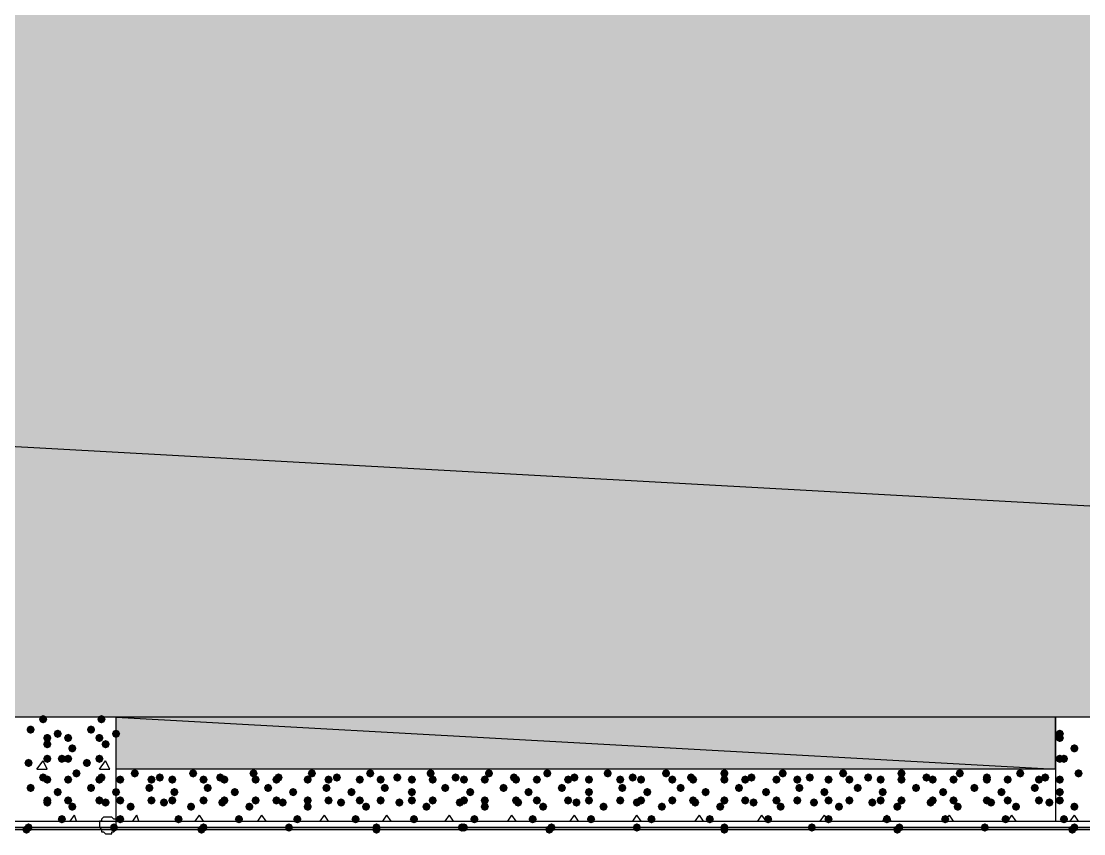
# Model space of a CAD drawing. Header units: millimetres. Extents: x 0 to 420, y 0 to 297.
# Drawn here: x 279.84 to 301.43, y 82.55 to 99.07 of the extents above; entities that cross this region are included whole.
import ezdxf

# ---------------------------------------------------------------- set-up
doc = ezdxf.new("R2010")
doc.units = ezdxf.units.MM
doc.layers.get('0').update_dxf_attribs({"linetype": 'CONTINUOUS'})

msp = doc.modelspace()

# ---------------------------------------------------------------- hatches: boundary and pattern name
at = {"true_color": 0x000008}
h = msp.add_hatch(color=0, dxfattribs=at)
h.paths.add_polyline_path([(379.603, 103.970667), (33.528, 103.970667), (379.603, 84.920667)], flags=0)
h.paths.add_polyline_path([(33.528, 103.970667), (379.603, 84.920667), (33.528, 84.920667)], flags=0)
at = {"true_color": 0x000007}
for points in [[(280.373667, 84.878333), (280.348796, 84.818537), (280.289, 84.793667), (280.229204, 84.818537), (280.204333, 84.878333), (280.229204, 84.938129), (280.289, 84.963), (280.348796, 84.938129)], [(281.559, 84.878333), (281.534129, 84.818537), (281.474333, 84.793667), (281.414538, 84.818537), (281.389667, 84.878333), (281.414537, 84.938129), (281.474333, 84.963), (281.534129, 84.938129)], [(280.119667, 84.666667), (280.094796, 84.606871), (280.035, 84.582), (279.975204, 84.606871), (279.950333, 84.666667), (279.975204, 84.726462), (280.035, 84.751333), (280.094796, 84.726463)], [(280.67, 84.582), (280.645129, 84.522204), (280.585333, 84.497333), (280.525538, 84.522204), (280.500667, 84.582), (280.525537, 84.641796), (280.585333, 84.666667), (280.645129, 84.641796)], [(281.347333, 84.666667), (281.322462, 84.606871), (281.262667, 84.582), (281.202871, 84.606871), (281.178, 84.666667), (281.202871, 84.726462), (281.262667, 84.751333), (281.322462, 84.726463)], [(281.855333, 84.582), (281.830462, 84.522204), (281.770667, 84.497333), (281.710871, 84.522204), (281.686, 84.582), (281.710871, 84.641796), (281.770667, 84.666667), (281.830462, 84.641796)], [(301.032333, 84.582), (301.007462, 84.522204), (300.947667, 84.497333), (300.887871, 84.522204), (300.863, 84.582), (300.887871, 84.641796), (300.947667, 84.666667), (301.007462, 84.641796)], [(280.458333, 84.497333), (280.433463, 84.437537), (280.373667, 84.412667), (280.313871, 84.437537), (280.289, 84.497333), (280.313871, 84.557129), (280.373667, 84.582), (280.433462, 84.557129)], [(280.458333, 84.370333), (280.433463, 84.310538), (280.373667, 84.285667), (280.313871, 84.310538), (280.289, 84.370333), (280.313871, 84.430129), (280.373667, 84.455), (280.433462, 84.430129)], [(280.881667, 84.497333), (280.856796, 84.437537), (280.797, 84.412667), (280.737204, 84.437537), (280.712333, 84.497333), (280.737204, 84.557129), (280.797, 84.582), (280.856796, 84.557129)], [(281.516667, 84.497333), (281.491796, 84.437537), (281.432, 84.412667), (281.372204, 84.437537), (281.347333, 84.497333), (281.372204, 84.557129), (281.432, 84.582), (281.491796, 84.557129)], [(281.643667, 84.370333), (281.618796, 84.310538), (281.559, 84.285667), (281.499204, 84.310538), (281.474333, 84.370333), (281.499204, 84.430129), (281.559, 84.455), (281.618796, 84.430129)], [(301.032333, 84.497333), (301.007462, 84.437537), (300.947667, 84.412667), (300.887871, 84.437537), (300.863, 84.497333), (300.887871, 84.557129), (300.947667, 84.582), (301.007462, 84.557129)], [(280.966333, 84.285667), (280.941462, 84.225871), (280.881667, 84.201), (280.821871, 84.225871), (280.797, 84.285667), (280.821871, 84.345462), (280.881667, 84.370333), (280.941462, 84.345463)], [(301.328667, 84.285667), (301.303796, 84.225871), (301.244, 84.201), (301.184204, 84.225871), (301.159333, 84.285667), (301.184204, 84.345462), (301.244, 84.370333), (301.303796, 84.345463)], [(280.077333, 83.989333), (280.052462, 83.929537), (279.992667, 83.904667), (279.932871, 83.929537), (279.908, 83.989333), (279.932871, 84.049129), (279.992667, 84.074), (280.052462, 84.049129)], [(280.458333, 84.074), (280.433463, 84.014204), (280.373667, 83.989333), (280.313871, 84.014204), (280.289, 84.074), (280.313871, 84.133796), (280.373667, 84.158667), (280.433462, 84.133796)], [(280.754667, 84.074), (280.729796, 84.014204), (280.67, 83.989333), (280.610204, 84.014204), (280.585333, 84.074), (280.610204, 84.133796), (280.67, 84.158667), (280.729796, 84.133796)], [(280.881667, 84.074), (280.856796, 84.014204), (280.797, 83.989333), (280.737204, 84.014204), (280.712333, 84.074), (280.737204, 84.133796), (280.797, 84.158667), (280.856796, 84.133796)], [(281.262667, 83.989333), (281.237796, 83.929537), (281.178, 83.904667), (281.118204, 83.929537), (281.093333, 83.989333), (281.118204, 84.049129), (281.178, 84.074), (281.237796, 84.049129)], [(281.516667, 84.074), (281.491796, 84.014204), (281.432, 83.989333), (281.372204, 84.014204), (281.347333, 84.074), (281.372204, 84.133796), (281.432, 84.158667), (281.491796, 84.133796)], [(301.032333, 84.074), (301.007462, 84.014204), (300.947667, 83.989333), (300.887871, 84.014204), (300.863, 84.074), (300.887871, 84.133796), (300.947667, 84.158667), (301.007462, 84.133796)], [(301.117, 84.074), (301.092129, 84.014204), (301.032333, 83.989333), (300.972538, 84.014204), (300.947667, 84.074), (300.972537, 84.133796), (301.032333, 84.158667), (301.092129, 84.133796)], [(280.373667, 83.693), (280.348796, 83.633204), (280.289, 83.608333), (280.229204, 83.633204), (280.204333, 83.693), (280.229204, 83.752796), (280.289, 83.777667), (280.348796, 83.752796)], [(281.051, 83.777667), (281.026129, 83.717871), (280.966333, 83.693), (280.906538, 83.717871), (280.881667, 83.777667), (280.906537, 83.837462), (280.966333, 83.862333), (281.026129, 83.837463)], [(281.559, 83.693), (281.534129, 83.633204), (281.474333, 83.608333), (281.414538, 83.633204), (281.389667, 83.693), (281.414537, 83.752796), (281.474333, 83.777667), (281.534129, 83.752796)], [(301.413333, 83.777667), (301.388462, 83.717871), (301.328667, 83.693), (301.268871, 83.717871), (301.244, 83.777667), (301.268871, 83.837462), (301.328667, 83.862333), (301.388462, 83.837463)], [(280.119667, 83.481333), (280.094796, 83.421537), (280.035, 83.396667), (279.975204, 83.421537), (279.950333, 83.481333), (279.975204, 83.541129), (280.035, 83.566), (280.094796, 83.541129)], [(280.458333, 83.650667), (280.433463, 83.590871), (280.373667, 83.566), (280.313871, 83.590871), (280.289, 83.650667), (280.313871, 83.710462), (280.373667, 83.735333), (280.433462, 83.710463)], [(280.881667, 83.650667), (280.856796, 83.590871), (280.797, 83.566), (280.737204, 83.590871), (280.712333, 83.650667), (280.737204, 83.710462), (280.797, 83.735333), (280.856796, 83.710463)], [(281.347333, 83.481333), (281.322462, 83.421537), (281.262667, 83.396667), (281.202871, 83.421537), (281.178, 83.481333), (281.202871, 83.541129), (281.262667, 83.566), (281.322462, 83.541129)], [(281.516667, 83.650667), (281.491796, 83.590871), (281.432, 83.566), (281.372204, 83.590871), (281.347333, 83.650667), (281.372204, 83.710462), (281.432, 83.735333), (281.491796, 83.710463)], [(301.032333, 83.650667), (301.007462, 83.590871), (300.947667, 83.566), (300.887871, 83.590871), (300.863, 83.650667), (300.887871, 83.710462), (300.947667, 83.735333), (301.007462, 83.710463)], [(280.67, 83.396667), (280.645129, 83.336871), (280.585333, 83.312), (280.525538, 83.336871), (280.500667, 83.396667), (280.525537, 83.456462), (280.585333, 83.481333), (280.645129, 83.456463)], [(281.855333, 83.396667), (281.830462, 83.336871), (281.770667, 83.312), (281.710871, 83.336871), (281.686, 83.396667), (281.710871, 83.456462), (281.770667, 83.481333), (281.830462, 83.456463)], [(301.032333, 83.396667), (301.007462, 83.336871), (300.947667, 83.312), (300.887871, 83.336871), (300.863, 83.396667), (300.887871, 83.456462), (300.947667, 83.481333), (301.007462, 83.456463)], [(280.458333, 83.227333), (280.433463, 83.167537), (280.373667, 83.142667), (280.313871, 83.167537), (280.289, 83.227333), (280.313871, 83.287129), (280.373667, 83.312), (280.433462, 83.287129)], [(280.458333, 83.185), (280.433463, 83.125204), (280.373667, 83.100333), (280.313871, 83.125204), (280.289, 83.185), (280.313871, 83.244796), (280.373667, 83.269667), (280.433462, 83.244796)], [(280.881667, 83.227333), (280.856796, 83.167537), (280.797, 83.142667), (280.737204, 83.167537), (280.712333, 83.227333), (280.737204, 83.287129), (280.797, 83.312), (280.856796, 83.287129)], [(280.966333, 83.100333), (280.941462, 83.040538), (280.881667, 83.015667), (280.821871, 83.040538), (280.797, 83.100333), (280.821871, 83.160129), (280.881667, 83.185), (280.941462, 83.160129)], [(281.516667, 83.227333), (281.491796, 83.167537), (281.432, 83.142667), (281.372204, 83.167537), (281.347333, 83.227333), (281.372204, 83.287129), (281.432, 83.312), (281.491796, 83.287129)], [(281.643667, 83.185), (281.618796, 83.125204), (281.559, 83.100333), (281.499204, 83.125204), (281.474333, 83.185), (281.499204, 83.244796), (281.559, 83.269667), (281.618796, 83.244796)], [(301.032333, 83.227333), (301.007462, 83.167537), (300.947667, 83.142667), (300.887871, 83.167537), (300.863, 83.227333), (300.887871, 83.287129), (300.947667, 83.312), (301.007462, 83.287129)], [(301.328667, 83.100333), (301.303796, 83.040538), (301.244, 83.015667), (301.184204, 83.040538), (301.159333, 83.100333), (301.184204, 83.160129), (301.244, 83.185), (301.303796, 83.160129)], [(280.754667, 82.846333), (280.729796, 82.786537), (280.67, 82.761667), (280.610204, 82.786537), (280.585333, 82.846333), (280.610204, 82.906129), (280.67, 82.931), (280.729796, 82.906129)], [(301.117, 82.846333), (301.092129, 82.786537), (301.032333, 82.761667), (300.972538, 82.786537), (300.947667, 82.846333), (300.972537, 82.906129), (301.032333, 82.931), (301.092129, 82.906129)]]:
    msp.add_hatch(color=0, dxfattribs=at).paths.add_polyline_path(points, flags=0)
at = {"true_color": 0x000008}
h = msp.add_hatch(color=0, dxfattribs=at)
h.paths.add_polyline_path([(300.863, 84.920667), (281.770667, 84.920667), (300.863, 83.862333)], flags=0)
h.paths.add_polyline_path([(281.770667, 84.920667), (300.863, 83.862333), (281.770667, 83.862333)], flags=0)
for points in [[(282.236333, 83.777667), (282.211462, 83.717871), (282.151667, 83.693), (282.091871, 83.717871), (282.067, 83.777667), (282.091871, 83.837462), (282.151667, 83.862333), (282.211462, 83.837463)], [(282.744333, 83.693), (282.719462, 83.633204), (282.659667, 83.608333), (282.599871, 83.633204), (282.575, 83.693), (282.599871, 83.752796), (282.659667, 83.777667), (282.719462, 83.752796)], [(283.421667, 83.777667), (283.396796, 83.717871), (283.337, 83.693), (283.277204, 83.717871), (283.252333, 83.777667), (283.277204, 83.837462), (283.337, 83.862333), (283.396796, 83.837463)], [(283.972, 83.693), (283.947129, 83.633204), (283.887333, 83.608333), (283.827538, 83.633204), (283.802667, 83.693), (283.827537, 83.752796), (283.887333, 83.777667), (283.947129, 83.752796)], [(284.649333, 83.777667), (284.624462, 83.717871), (284.564667, 83.693), (284.504871, 83.717871), (284.48, 83.777667), (284.504871, 83.837462), (284.564667, 83.862333), (284.624462, 83.837463)], [(285.157333, 83.693), (285.132462, 83.633204), (285.072667, 83.608333), (285.012871, 83.633204), (284.988, 83.693), (285.012871, 83.752796), (285.072667, 83.777667), (285.132462, 83.752796)], [(285.834667, 83.777667), (285.809796, 83.717871), (285.75, 83.693), (285.690204, 83.717871), (285.665333, 83.777667), (285.690204, 83.837462), (285.75, 83.862333), (285.809796, 83.837463)], [(286.342667, 83.693), (286.317796, 83.633204), (286.258, 83.608333), (286.198204, 83.633204), (286.173333, 83.693), (286.198204, 83.752796), (286.258, 83.777667), (286.317796, 83.752796)], [(287.02, 83.777667), (286.995129, 83.717871), (286.935333, 83.693), (286.875538, 83.717871), (286.850667, 83.777667), (286.875537, 83.837462), (286.935333, 83.862333), (286.995129, 83.837463)], [(287.570333, 83.693), (287.545462, 83.633204), (287.485667, 83.608333), (287.425871, 83.633204), (287.401, 83.693), (287.425871, 83.752796), (287.485667, 83.777667), (287.545462, 83.752796)], [(288.247667, 83.777667), (288.222796, 83.717871), (288.163, 83.693), (288.103204, 83.717871), (288.078333, 83.777667), (288.103204, 83.837462), (288.163, 83.862333), (288.222796, 83.837463)], [(288.755667, 83.693), (288.730796, 83.633204), (288.671, 83.608333), (288.611204, 83.633204), (288.586333, 83.693), (288.611204, 83.752796), (288.671, 83.777667), (288.730796, 83.752796)], [(289.433, 83.777667), (289.408129, 83.717871), (289.348333, 83.693), (289.288537, 83.717871), (289.263667, 83.777667), (289.288537, 83.837462), (289.348333, 83.862333), (289.408129, 83.837463)], [(289.941, 83.693), (289.916129, 83.633204), (289.856333, 83.608333), (289.796538, 83.633204), (289.771667, 83.693), (289.796537, 83.752796), (289.856333, 83.777667), (289.916129, 83.752796)], [(290.618333, 83.777667), (290.593462, 83.717871), (290.533667, 83.693), (290.473871, 83.717871), (290.449, 83.777667), (290.473871, 83.837462), (290.533667, 83.862333), (290.593462, 83.837463)], [(291.168667, 83.693), (291.143796, 83.633204), (291.084, 83.608333), (291.024204, 83.633204), (290.999333, 83.693), (291.024204, 83.752796), (291.084, 83.777667), (291.143796, 83.752796)], [(291.846, 83.777667), (291.821129, 83.717871), (291.761333, 83.693), (291.701537, 83.717871), (291.676667, 83.777667), (291.701537, 83.837462), (291.761333, 83.862333), (291.821129, 83.837463)], [(292.354, 83.693), (292.329129, 83.633204), (292.269333, 83.608333), (292.209538, 83.633204), (292.184667, 83.693), (292.209537, 83.752796), (292.269333, 83.777667), (292.329129, 83.752796)], [(293.031333, 83.777667), (293.006463, 83.717871), (292.946667, 83.693), (292.886871, 83.717871), (292.862, 83.777667), (292.886871, 83.837462), (292.946667, 83.862333), (293.006462, 83.837463)], [(293.539333, 83.693), (293.514462, 83.633204), (293.454667, 83.608333), (293.394871, 83.633204), (293.37, 83.693), (293.394871, 83.752796), (293.454667, 83.777667), (293.514462, 83.752796)], [(294.216667, 83.777667), (294.191796, 83.717871), (294.132, 83.693), (294.072204, 83.717871), (294.047333, 83.777667), (294.072204, 83.837462), (294.132, 83.862333), (294.191796, 83.837463)], [(294.767, 83.693), (294.742129, 83.633204), (294.682333, 83.608333), (294.622538, 83.633204), (294.597667, 83.693), (294.622537, 83.752796), (294.682333, 83.777667), (294.742129, 83.752796)], [(295.402, 83.777667), (295.377129, 83.717871), (295.317333, 83.693), (295.257538, 83.717871), (295.232667, 83.777667), (295.257537, 83.837462), (295.317333, 83.862333), (295.377129, 83.837463)], [(295.952333, 83.693), (295.927462, 83.633204), (295.867667, 83.608333), (295.807871, 83.633204), (295.783, 83.693), (295.807871, 83.752796), (295.867667, 83.777667), (295.927462, 83.752796)], [(296.629667, 83.777667), (296.604796, 83.717871), (296.545, 83.693), (296.485204, 83.717871), (296.460333, 83.777667), (296.485204, 83.837462), (296.545, 83.862333), (296.604796, 83.837463)], [(297.137667, 83.693), (297.112796, 83.633204), (297.053, 83.608333), (296.993204, 83.633204), (296.968333, 83.693), (296.993204, 83.752796), (297.053, 83.777667), (297.112796, 83.752796)], [(297.815, 83.777667), (297.790129, 83.717871), (297.730333, 83.693), (297.670538, 83.717871), (297.645667, 83.777667), (297.670537, 83.837462), (297.730333, 83.862333), (297.790129, 83.837463)], [(298.323, 83.693), (298.298129, 83.633204), (298.238333, 83.608333), (298.178538, 83.633204), (298.153667, 83.693), (298.178537, 83.752796), (298.238333, 83.777667), (298.298129, 83.752796)], [(299.000333, 83.777667), (298.975462, 83.717871), (298.915667, 83.693), (298.855871, 83.717871), (298.831, 83.777667), (298.855871, 83.837462), (298.915667, 83.862333), (298.975462, 83.837463)], [(299.550667, 83.693), (299.525796, 83.633204), (299.466, 83.608333), (299.406204, 83.633204), (299.381333, 83.693), (299.406204, 83.752796), (299.466, 83.777667), (299.525796, 83.752796)], [(300.228, 83.777667), (300.203129, 83.717871), (300.143333, 83.693), (300.083538, 83.717871), (300.058667, 83.777667), (300.083537, 83.837462), (300.143333, 83.862333), (300.203129, 83.837463)], [(300.736, 83.693), (300.711129, 83.633204), (300.651333, 83.608333), (300.591537, 83.633204), (300.566667, 83.693), (300.591537, 83.752796), (300.651333, 83.777667), (300.711129, 83.752796)], [(281.94, 83.650667), (281.915129, 83.590871), (281.855333, 83.566), (281.795538, 83.590871), (281.770667, 83.650667), (281.795537, 83.710462), (281.855333, 83.735333), (281.915129, 83.710463)], [(282.532667, 83.481333), (282.507796, 83.421537), (282.448, 83.396667), (282.388204, 83.421537), (282.363333, 83.481333), (282.388204, 83.541129), (282.448, 83.566), (282.507796, 83.541129)], [(282.575, 83.650667), (282.550129, 83.590871), (282.490333, 83.566), (282.430538, 83.590871), (282.405667, 83.650667), (282.430537, 83.710462), (282.490333, 83.735333), (282.550129, 83.710463)], [(282.998333, 83.650667), (282.973462, 83.590871), (282.913667, 83.566), (282.853871, 83.590871), (282.829, 83.650667), (282.853871, 83.710462), (282.913667, 83.735333), (282.973462, 83.710463)], [(283.633333, 83.650667), (283.608462, 83.590871), (283.548667, 83.566), (283.488871, 83.590871), (283.464, 83.650667), (283.488871, 83.710462), (283.548667, 83.735333), (283.608462, 83.710463)], [(283.718, 83.481333), (283.693129, 83.421537), (283.633333, 83.396667), (283.573538, 83.421537), (283.548667, 83.481333), (283.573537, 83.541129), (283.633333, 83.566), (283.693129, 83.541129)], [(284.056667, 83.650667), (284.031796, 83.590871), (283.972, 83.566), (283.912204, 83.590871), (283.887333, 83.650667), (283.912204, 83.710462), (283.972, 83.735333), (284.031796, 83.710463)], [(284.691667, 83.650667), (284.666796, 83.590871), (284.607, 83.566), (284.547204, 83.590871), (284.522333, 83.650667), (284.547204, 83.710462), (284.607, 83.735333), (284.666796, 83.710463)], [(284.945667, 83.481333), (284.920796, 83.421537), (284.861, 83.396667), (284.801204, 83.421537), (284.776333, 83.481333), (284.801204, 83.541129), (284.861, 83.566), (284.920796, 83.541129)], [(285.115, 83.650667), (285.090129, 83.590871), (285.030333, 83.566), (284.970537, 83.590871), (284.945667, 83.650667), (284.970537, 83.710462), (285.030333, 83.735333), (285.090129, 83.710463)], [(285.75, 83.650667), (285.725129, 83.590871), (285.665333, 83.566), (285.605537, 83.590871), (285.580667, 83.650667), (285.605537, 83.710462), (285.665333, 83.735333), (285.725129, 83.710463)], [(286.131, 83.481333), (286.106129, 83.421537), (286.046333, 83.396667), (285.986537, 83.421537), (285.961667, 83.481333), (285.986537, 83.541129), (286.046333, 83.566), (286.106129, 83.541129)], [(286.173333, 83.650667), (286.148462, 83.590871), (286.088667, 83.566), (286.028871, 83.590871), (286.004, 83.650667), (286.028871, 83.710462), (286.088667, 83.735333), (286.148462, 83.710463)], [(286.808333, 83.650667), (286.783462, 83.590871), (286.723667, 83.566), (286.663871, 83.590871), (286.639, 83.650667), (286.663871, 83.710462), (286.723667, 83.735333), (286.783462, 83.710463)], [(287.231667, 83.650667), (287.206796, 83.590871), (287.147, 83.566), (287.087204, 83.590871), (287.062333, 83.650667), (287.087204, 83.710462), (287.147, 83.735333), (287.206796, 83.710463)], [(287.316333, 83.481333), (287.291462, 83.421537), (287.231667, 83.396667), (287.171871, 83.421537), (287.147, 83.481333), (287.171871, 83.541129), (287.231667, 83.566), (287.291462, 83.541129)], [(287.866667, 83.650667), (287.841796, 83.590871), (287.782, 83.566), (287.722204, 83.590871), (287.697333, 83.650667), (287.722204, 83.710462), (287.782, 83.735333), (287.841796, 83.710463)], [(288.29, 83.650667), (288.265129, 83.590871), (288.205333, 83.566), (288.145538, 83.590871), (288.120667, 83.650667), (288.145537, 83.710462), (288.205333, 83.735333), (288.265129, 83.710463)], [(288.544, 83.481333), (288.519129, 83.421537), (288.459333, 83.396667), (288.399538, 83.421537), (288.374667, 83.481333), (288.399537, 83.541129), (288.459333, 83.566), (288.519129, 83.541129)], [(288.925, 83.650667), (288.900129, 83.590871), (288.840333, 83.566), (288.780538, 83.590871), (288.755667, 83.650667), (288.780537, 83.710462), (288.840333, 83.735333), (288.900129, 83.710463)], [(289.348333, 83.650667), (289.323463, 83.590871), (289.263667, 83.566), (289.203871, 83.590871), (289.179, 83.650667), (289.203871, 83.710462), (289.263667, 83.735333), (289.323462, 83.710463)], [(289.729333, 83.481333), (289.704462, 83.421537), (289.644667, 83.396667), (289.584871, 83.421537), (289.56, 83.481333), (289.584871, 83.541129), (289.644667, 83.566), (289.704462, 83.541129)], [(289.983333, 83.650667), (289.958463, 83.590871), (289.898667, 83.566), (289.838871, 83.590871), (289.814, 83.650667), (289.838871, 83.710462), (289.898667, 83.735333), (289.958462, 83.710463)], [(290.406667, 83.650667), (290.381796, 83.590871), (290.322, 83.566), (290.262204, 83.590871), (290.237333, 83.650667), (290.262204, 83.710462), (290.322, 83.735333), (290.381796, 83.710463)], [(290.914667, 83.481333), (290.889796, 83.421537), (290.83, 83.396667), (290.770204, 83.421537), (290.745333, 83.481333), (290.770204, 83.541129), (290.83, 83.566), (290.889796, 83.541129)], [(291.041667, 83.650667), (291.016796, 83.590871), (290.957, 83.566), (290.897204, 83.590871), (290.872333, 83.650667), (290.897204, 83.710462), (290.957, 83.735333), (291.016796, 83.710463)], [(291.465, 83.650667), (291.440129, 83.590871), (291.380333, 83.566), (291.320538, 83.590871), (291.295667, 83.650667), (291.320537, 83.710462), (291.380333, 83.735333), (291.440129, 83.710463)], [(292.1, 83.650667), (292.075129, 83.590871), (292.015333, 83.566), (291.955537, 83.590871), (291.930667, 83.650667), (291.955537, 83.710462), (292.015333, 83.735333), (292.075129, 83.710463)], [(292.142333, 83.481333), (292.117462, 83.421537), (292.057667, 83.396667), (291.997871, 83.421537), (291.973, 83.481333), (291.997871, 83.541129), (292.057667, 83.566), (292.117462, 83.541129)], [(292.523333, 83.650667), (292.498462, 83.590871), (292.438667, 83.566), (292.378871, 83.590871), (292.354, 83.650667), (292.378871, 83.710462), (292.438667, 83.735333), (292.498462, 83.710463)], [(293.158333, 83.650667), (293.133462, 83.590871), (293.073667, 83.566), (293.013871, 83.590871), (292.989, 83.650667), (293.013871, 83.710462), (293.073667, 83.735333), (293.133462, 83.710463)], [(293.327667, 83.481333), (293.302796, 83.421537), (293.243, 83.396667), (293.183204, 83.421537), (293.158333, 83.481333), (293.183204, 83.541129), (293.243, 83.566), (293.302796, 83.541129)], [(293.581667, 83.650667), (293.556796, 83.590871), (293.497, 83.566), (293.437204, 83.590871), (293.412333, 83.650667), (293.437204, 83.710462), (293.497, 83.735333), (293.556796, 83.710463)], [(294.216667, 83.650667), (294.191796, 83.590871), (294.132, 83.566), (294.072204, 83.590871), (294.047333, 83.650667), (294.072204, 83.710462), (294.132, 83.735333), (294.191796, 83.710463)], [(294.513, 83.481333), (294.488129, 83.421537), (294.428333, 83.396667), (294.368538, 83.421537), (294.343667, 83.481333), (294.368537, 83.541129), (294.428333, 83.566), (294.488129, 83.541129)], [(294.64, 83.650667), (294.615129, 83.590871), (294.555333, 83.566), (294.495538, 83.590871), (294.470667, 83.650667), (294.495537, 83.710462), (294.555333, 83.735333), (294.615129, 83.710463)], [(295.275, 83.650667), (295.250129, 83.590871), (295.190333, 83.566), (295.130538, 83.590871), (295.105667, 83.650667), (295.130537, 83.710462), (295.190333, 83.735333), (295.250129, 83.710463)], [(295.698333, 83.650667), (295.673463, 83.590871), (295.613667, 83.566), (295.553871, 83.590871), (295.529, 83.650667), (295.553871, 83.710462), (295.613667, 83.735333), (295.673462, 83.710463)], [(295.740667, 83.481333), (295.715796, 83.421537), (295.656, 83.396667), (295.596204, 83.421537), (295.571333, 83.481333), (295.596204, 83.541129), (295.656, 83.566), (295.715796, 83.541129)], [(296.333333, 83.650667), (296.308463, 83.590871), (296.248667, 83.566), (296.188871, 83.590871), (296.164, 83.650667), (296.188871, 83.710462), (296.248667, 83.735333), (296.308462, 83.710463)], [(296.756667, 83.650667), (296.731796, 83.590871), (296.672, 83.566), (296.612204, 83.590871), (296.587333, 83.650667), (296.612204, 83.710462), (296.672, 83.735333), (296.731796, 83.710463)], [(296.926, 83.481333), (296.901129, 83.421537), (296.841333, 83.396667), (296.781538, 83.421537), (296.756667, 83.481333), (296.781537, 83.541129), (296.841333, 83.566), (296.901129, 83.541129)], [(297.391667, 83.650667), (297.366796, 83.590871), (297.307, 83.566), (297.247204, 83.590871), (297.222333, 83.650667), (297.247204, 83.710462), (297.307, 83.735333), (297.366796, 83.710463)], [(297.815, 83.650667), (297.790129, 83.590871), (297.730333, 83.566), (297.670538, 83.590871), (297.645667, 83.650667), (297.670537, 83.710462), (297.730333, 83.735333), (297.790129, 83.710463)], [(298.111333, 83.481333), (298.086462, 83.421537), (298.026667, 83.396667), (297.966871, 83.421537), (297.942, 83.481333), (297.966871, 83.541129), (298.026667, 83.566), (298.086462, 83.541129)], [(298.45, 83.650667), (298.425129, 83.590871), (298.365333, 83.566), (298.305538, 83.590871), (298.280667, 83.650667), (298.305537, 83.710462), (298.365333, 83.735333), (298.425129, 83.710463)], [(298.873333, 83.650667), (298.848462, 83.590871), (298.788667, 83.566), (298.728871, 83.590871), (298.704, 83.650667), (298.728871, 83.710462), (298.788667, 83.735333), (298.848462, 83.710463)], [(299.296667, 83.481333), (299.271796, 83.421537), (299.212, 83.396667), (299.152204, 83.421537), (299.127333, 83.481333), (299.152204, 83.541129), (299.212, 83.566), (299.271796, 83.541129)], [(299.550667, 83.650667), (299.525796, 83.590871), (299.466, 83.566), (299.406204, 83.590871), (299.381333, 83.650667), (299.406204, 83.710462), (299.466, 83.735333), (299.525796, 83.710463)], [(299.974, 83.650667), (299.949129, 83.590871), (299.889333, 83.566), (299.829538, 83.590871), (299.804667, 83.650667), (299.829537, 83.710462), (299.889333, 83.735333), (299.949129, 83.710463)], [(300.524333, 83.481333), (300.499462, 83.421537), (300.439667, 83.396667), (300.379871, 83.421537), (300.355, 83.481333), (300.379871, 83.541129), (300.439667, 83.566), (300.499462, 83.541129)], [(300.609, 83.650667), (300.584129, 83.590871), (300.524333, 83.566), (300.464538, 83.590871), (300.439667, 83.650667), (300.464537, 83.710462), (300.524333, 83.735333), (300.584129, 83.710463)], [(283.040667, 83.396667), (283.015796, 83.336871), (282.956, 83.312), (282.896204, 83.336871), (282.871333, 83.396667), (282.896204, 83.456462), (282.956, 83.481333), (283.015796, 83.456463)], [(284.268333, 83.396667), (284.243462, 83.336871), (284.183667, 83.312), (284.123871, 83.336871), (284.099, 83.396667), (284.123871, 83.456462), (284.183667, 83.481333), (284.243462, 83.456463)], [(285.453667, 83.396667), (285.428796, 83.336871), (285.369, 83.312), (285.309204, 83.336871), (285.284333, 83.396667), (285.309204, 83.456462), (285.369, 83.481333), (285.428796, 83.456463)], [(286.639, 83.396667), (286.614129, 83.336871), (286.554333, 83.312), (286.494537, 83.336871), (286.469667, 83.396667), (286.494537, 83.456462), (286.554333, 83.481333), (286.614129, 83.456463)], [(287.866667, 83.396667), (287.841796, 83.336871), (287.782, 83.312), (287.722204, 83.336871), (287.697333, 83.396667), (287.722204, 83.456462), (287.782, 83.481333), (287.841796, 83.456463)], [(289.052, 83.396667), (289.027129, 83.336871), (288.967333, 83.312), (288.907537, 83.336871), (288.882667, 83.396667), (288.907537, 83.456462), (288.967333, 83.481333), (289.027129, 83.456463)], [(290.237333, 83.396667), (290.212462, 83.336871), (290.152667, 83.312), (290.092871, 83.336871), (290.068, 83.396667), (290.092871, 83.456462), (290.152667, 83.481333), (290.212462, 83.456463)], [(291.465, 83.396667), (291.440129, 83.336871), (291.380333, 83.312), (291.320538, 83.336871), (291.295667, 83.396667), (291.320537, 83.456462), (291.380333, 83.481333), (291.440129, 83.456463)], [(292.650333, 83.396667), (292.625463, 83.336871), (292.565667, 83.312), (292.505871, 83.336871), (292.481, 83.396667), (292.505871, 83.456462), (292.565667, 83.481333), (292.625462, 83.456463)], [(293.835667, 83.396667), (293.810796, 83.336871), (293.751, 83.312), (293.691204, 83.336871), (293.666333, 83.396667), (293.691204, 83.456462), (293.751, 83.481333), (293.810796, 83.456463)], [(295.063333, 83.396667), (295.038462, 83.336871), (294.978667, 83.312), (294.918871, 83.336871), (294.894, 83.396667), (294.918871, 83.456462), (294.978667, 83.481333), (295.038462, 83.456463)], [(296.248667, 83.396667), (296.223796, 83.336871), (296.164, 83.312), (296.104204, 83.336871), (296.079333, 83.396667), (296.104204, 83.456462), (296.164, 83.481333), (296.223796, 83.456463)], [(297.434, 83.396667), (297.409129, 83.336871), (297.349333, 83.312), (297.289537, 83.336871), (297.264667, 83.396667), (297.289537, 83.456462), (297.349333, 83.481333), (297.409129, 83.456463)], [(298.661667, 83.396667), (298.636796, 83.336871), (298.577, 83.312), (298.517204, 83.336871), (298.492333, 83.396667), (298.517204, 83.456462), (298.577, 83.481333), (298.636796, 83.456463)], [(299.847, 83.396667), (299.822129, 83.336871), (299.762333, 83.312), (299.702538, 83.336871), (299.677667, 83.396667), (299.702537, 83.456462), (299.762333, 83.481333), (299.822129, 83.456463)], [(281.94, 83.227333), (281.915129, 83.167537), (281.855333, 83.142667), (281.795538, 83.167537), (281.770667, 83.227333), (281.795537, 83.287129), (281.855333, 83.312), (281.915129, 83.287129)], [(282.151667, 83.100333), (282.126796, 83.040538), (282.067, 83.015667), (282.007204, 83.040538), (281.982333, 83.100333), (282.007204, 83.160129), (282.067, 83.185), (282.126796, 83.160129)], [(282.575, 83.227333), (282.550129, 83.167537), (282.490333, 83.142667), (282.430538, 83.167537), (282.405667, 83.227333), (282.430537, 83.287129), (282.490333, 83.312), (282.550129, 83.287129)], [(282.829, 83.185), (282.804129, 83.125204), (282.744333, 83.100333), (282.684538, 83.125204), (282.659667, 83.185), (282.684537, 83.244796), (282.744333, 83.269667), (282.804129, 83.244796)], [(282.998333, 83.227333), (282.973462, 83.167537), (282.913667, 83.142667), (282.853871, 83.167537), (282.829, 83.227333), (282.853871, 83.287129), (282.913667, 83.312), (282.973462, 83.287129)], [(283.379333, 83.100333), (283.354462, 83.040538), (283.294667, 83.015667), (283.234871, 83.040538), (283.21, 83.100333), (283.234871, 83.160129), (283.294667, 83.185), (283.354462, 83.160129)], [(283.633333, 83.227333), (283.608462, 83.167537), (283.548667, 83.142667), (283.488871, 83.167537), (283.464, 83.227333), (283.488871, 83.287129), (283.548667, 83.312), (283.608462, 83.287129)], [(284.014333, 83.185), (283.989462, 83.125204), (283.929667, 83.100333), (283.869871, 83.125204), (283.845, 83.185), (283.869871, 83.244796), (283.929667, 83.269667), (283.989462, 83.244796)], [(284.056667, 83.227333), (284.031796, 83.167537), (283.972, 83.142667), (283.912204, 83.167537), (283.887333, 83.227333), (283.912204, 83.287129), (283.972, 83.312), (284.031796, 83.287129)], [(284.564667, 83.100333), (284.539796, 83.040538), (284.48, 83.015667), (284.420204, 83.040538), (284.395333, 83.100333), (284.420204, 83.160129), (284.48, 83.185), (284.539796, 83.160129)], [(284.691667, 83.227333), (284.666796, 83.167537), (284.607, 83.142667), (284.547204, 83.167537), (284.522333, 83.227333), (284.547204, 83.287129), (284.607, 83.312), (284.666796, 83.287129)], [(285.115, 83.227333), (285.090129, 83.167537), (285.030333, 83.142667), (284.970537, 83.167537), (284.945667, 83.227333), (284.970537, 83.287129), (285.030333, 83.312), (285.090129, 83.287129)], [(285.242, 83.185), (285.217129, 83.125204), (285.157333, 83.100333), (285.097538, 83.125204), (285.072667, 83.185), (285.097537, 83.244796), (285.157333, 83.269667), (285.217129, 83.244796)], [(285.75, 83.227333), (285.725129, 83.167537), (285.665333, 83.142667), (285.605537, 83.167537), (285.580667, 83.227333), (285.605537, 83.287129), (285.665333, 83.312), (285.725129, 83.287129)], [(285.75, 83.100333), (285.725129, 83.040538), (285.665333, 83.015667), (285.605537, 83.040538), (285.580667, 83.100333), (285.605537, 83.160129), (285.665333, 83.185), (285.725129, 83.160129)], [(286.173333, 83.227333), (286.148462, 83.167537), (286.088667, 83.142667), (286.028871, 83.167537), (286.004, 83.227333), (286.028871, 83.287129), (286.088667, 83.312), (286.148462, 83.287129)], [(286.427333, 83.185), (286.402462, 83.125204), (286.342667, 83.100333), (286.282871, 83.125204), (286.258, 83.185), (286.282871, 83.244796), (286.342667, 83.269667), (286.402462, 83.244796)], [(286.808333, 83.227333), (286.783462, 83.167537), (286.723667, 83.142667), (286.663871, 83.167537), (286.639, 83.227333), (286.663871, 83.287129), (286.723667, 83.312), (286.783462, 83.287129)], [(286.935333, 83.100333), (286.910462, 83.040538), (286.850667, 83.015667), (286.790871, 83.040538), (286.766, 83.100333), (286.790871, 83.160129), (286.850667, 83.185), (286.910462, 83.160129)], [(287.231667, 83.227333), (287.206796, 83.167537), (287.147, 83.142667), (287.087204, 83.167537), (287.062333, 83.227333), (287.087204, 83.287129), (287.147, 83.312), (287.206796, 83.287129)], [(287.612667, 83.185), (287.587796, 83.125204), (287.528, 83.100333), (287.468204, 83.125204), (287.443333, 83.185), (287.468204, 83.244796), (287.528, 83.269667), (287.587796, 83.244796)], [(287.866667, 83.227333), (287.841796, 83.167537), (287.782, 83.142667), (287.722204, 83.167537), (287.697333, 83.227333), (287.722204, 83.287129), (287.782, 83.312), (287.841796, 83.287129)], [(288.163, 83.100333), (288.138129, 83.040538), (288.078333, 83.015667), (288.018537, 83.040538), (287.993667, 83.100333), (288.018537, 83.160129), (288.078333, 83.185), (288.138129, 83.160129)], [(288.29, 83.227333), (288.265129, 83.167537), (288.205333, 83.142667), (288.145538, 83.167537), (288.120667, 83.227333), (288.145537, 83.287129), (288.205333, 83.312), (288.265129, 83.287129)], [(288.840333, 83.185), (288.815462, 83.125204), (288.755667, 83.100333), (288.695871, 83.125204), (288.671, 83.185), (288.695871, 83.244796), (288.755667, 83.269667), (288.815462, 83.244796)], [(288.925, 83.227333), (288.900129, 83.167537), (288.840333, 83.142667), (288.780538, 83.167537), (288.755667, 83.227333), (288.780537, 83.287129), (288.840333, 83.312), (288.900129, 83.287129)], [(289.348333, 83.227333), (289.323463, 83.167537), (289.263667, 83.142667), (289.203871, 83.167537), (289.179, 83.227333), (289.203871, 83.287129), (289.263667, 83.312), (289.323462, 83.287129)], [(289.348333, 83.100333), (289.323463, 83.040538), (289.263667, 83.015667), (289.203871, 83.040538), (289.179, 83.100333), (289.203871, 83.160129), (289.263667, 83.185), (289.323462, 83.160129)], [(289.983333, 83.227333), (289.958463, 83.167537), (289.898667, 83.142667), (289.838871, 83.167537), (289.814, 83.227333), (289.838871, 83.287129), (289.898667, 83.312), (289.958462, 83.287129)], [(290.025667, 83.185), (290.000796, 83.125204), (289.941, 83.100333), (289.881204, 83.125204), (289.856333, 83.185), (289.881204, 83.244796), (289.941, 83.269667), (290.000796, 83.244796)], [(290.406667, 83.227333), (290.381796, 83.167537), (290.322, 83.142667), (290.262204, 83.167537), (290.237333, 83.227333), (290.262204, 83.287129), (290.322, 83.312), (290.381796, 83.287129)], [(290.533667, 83.100333), (290.508796, 83.040538), (290.449, 83.015667), (290.389204, 83.040538), (290.364333, 83.100333), (290.389204, 83.160129), (290.449, 83.185), (290.508796, 83.160129)], [(291.041667, 83.227333), (291.016796, 83.167537), (290.957, 83.142667), (290.897204, 83.167537), (290.872333, 83.227333), (290.897204, 83.287129), (290.957, 83.312), (291.016796, 83.287129)], [(291.211, 83.185), (291.186129, 83.125204), (291.126333, 83.100333), (291.066537, 83.125204), (291.041667, 83.185), (291.066537, 83.244796), (291.126333, 83.269667), (291.186129, 83.244796)], [(291.465, 83.227333), (291.440129, 83.167537), (291.380333, 83.142667), (291.320538, 83.167537), (291.295667, 83.227333), (291.320537, 83.287129), (291.380333, 83.312), (291.440129, 83.287129)], [(291.761333, 83.100333), (291.736463, 83.040538), (291.676667, 83.015667), (291.616871, 83.040538), (291.592, 83.100333), (291.616871, 83.160129), (291.676667, 83.185), (291.736462, 83.160129)], [(292.1, 83.227333), (292.075129, 83.167537), (292.015333, 83.142667), (291.955537, 83.167537), (291.930667, 83.227333), (291.955537, 83.287129), (292.015333, 83.312), (292.075129, 83.287129)], [(292.438667, 83.185), (292.413796, 83.125204), (292.354, 83.100333), (292.294204, 83.125204), (292.269333, 83.185), (292.294204, 83.244796), (292.354, 83.269667), (292.413796, 83.244796)], [(292.523333, 83.227333), (292.498462, 83.167537), (292.438667, 83.142667), (292.378871, 83.167537), (292.354, 83.227333), (292.378871, 83.287129), (292.438667, 83.312), (292.498462, 83.287129)], [(292.946667, 83.100333), (292.921796, 83.040538), (292.862, 83.015667), (292.802204, 83.040538), (292.777333, 83.100333), (292.802204, 83.160129), (292.862, 83.185), (292.921796, 83.160129)], [(293.158333, 83.227333), (293.133462, 83.167537), (293.073667, 83.142667), (293.013871, 83.167537), (292.989, 83.227333), (293.013871, 83.287129), (293.073667, 83.312), (293.133462, 83.287129)], [(293.581667, 83.227333), (293.556796, 83.167537), (293.497, 83.142667), (293.437204, 83.167537), (293.412333, 83.227333), (293.437204, 83.287129), (293.497, 83.312), (293.556796, 83.287129)], [(293.624, 83.185), (293.599129, 83.125204), (293.539333, 83.100333), (293.479537, 83.125204), (293.454667, 83.185), (293.479537, 83.244796), (293.539333, 83.269667), (293.599129, 83.244796)], [(294.132, 83.100333), (294.107129, 83.040538), (294.047333, 83.015667), (293.987538, 83.040538), (293.962667, 83.100333), (293.987537, 83.160129), (294.047333, 83.185), (294.107129, 83.160129)], [(294.216667, 83.227333), (294.191796, 83.167537), (294.132, 83.142667), (294.072204, 83.167537), (294.047333, 83.227333), (294.072204, 83.287129), (294.132, 83.312), (294.191796, 83.287129)], [(294.64, 83.227333), (294.615129, 83.167537), (294.555333, 83.142667), (294.495538, 83.167537), (294.470667, 83.227333), (294.495537, 83.287129), (294.555333, 83.312), (294.615129, 83.287129)], [(294.809333, 83.185), (294.784462, 83.125204), (294.724667, 83.100333), (294.664871, 83.125204), (294.64, 83.185), (294.664871, 83.244796), (294.724667, 83.269667), (294.784462, 83.244796)], [(295.275, 83.227333), (295.250129, 83.167537), (295.190333, 83.142667), (295.130538, 83.167537), (295.105667, 83.227333), (295.130537, 83.287129), (295.190333, 83.312), (295.250129, 83.287129)], [(295.359667, 83.100333), (295.334796, 83.040538), (295.275, 83.015667), (295.215204, 83.040538), (295.190333, 83.100333), (295.215204, 83.160129), (295.275, 83.185), (295.334796, 83.160129)], [(295.698333, 83.227333), (295.673463, 83.167537), (295.613667, 83.142667), (295.553871, 83.167537), (295.529, 83.227333), (295.553871, 83.287129), (295.613667, 83.312), (295.673462, 83.287129)], [(296.037, 83.185), (296.012129, 83.125204), (295.952333, 83.100333), (295.892538, 83.125204), (295.867667, 83.185), (295.892537, 83.244796), (295.952333, 83.269667), (296.012129, 83.244796)], [(296.333333, 83.227333), (296.308463, 83.167537), (296.248667, 83.142667), (296.188871, 83.167537), (296.164, 83.227333), (296.188871, 83.287129), (296.248667, 83.312), (296.308462, 83.287129)], [(296.545, 83.100333), (296.520129, 83.040538), (296.460333, 83.015667), (296.400538, 83.040538), (296.375667, 83.100333), (296.400537, 83.160129), (296.460333, 83.185), (296.520129, 83.160129)], [(296.756667, 83.227333), (296.731796, 83.167537), (296.672, 83.142667), (296.612204, 83.167537), (296.587333, 83.227333), (296.612204, 83.287129), (296.672, 83.312), (296.731796, 83.287129)], [(297.222333, 83.185), (297.197462, 83.125204), (297.137667, 83.100333), (297.077871, 83.125204), (297.053, 83.185), (297.077871, 83.244796), (297.137667, 83.269667), (297.197462, 83.244796)], [(297.391667, 83.227333), (297.366796, 83.167537), (297.307, 83.142667), (297.247204, 83.167537), (297.222333, 83.227333), (297.247204, 83.287129), (297.307, 83.312), (297.366796, 83.287129)], [(297.730333, 83.100333), (297.705462, 83.040538), (297.645667, 83.015667), (297.585871, 83.040538), (297.561, 83.100333), (297.585871, 83.160129), (297.645667, 83.185), (297.705462, 83.160129)], [(297.815, 83.227333), (297.790129, 83.167537), (297.730333, 83.142667), (297.670538, 83.167537), (297.645667, 83.227333), (297.670537, 83.287129), (297.730333, 83.312), (297.790129, 83.287129)], [(298.407667, 83.185), (298.382796, 83.125204), (298.323, 83.100333), (298.263204, 83.125204), (298.238333, 83.185), (298.263204, 83.244796), (298.323, 83.269667), (298.382796, 83.244796)], [(298.45, 83.227333), (298.425129, 83.167537), (298.365333, 83.142667), (298.305538, 83.167537), (298.280667, 83.227333), (298.305537, 83.287129), (298.365333, 83.312), (298.425129, 83.287129)], [(298.873333, 83.227333), (298.848462, 83.167537), (298.788667, 83.142667), (298.728871, 83.167537), (298.704, 83.227333), (298.728871, 83.287129), (298.788667, 83.312), (298.848462, 83.287129)], [(298.958, 83.100333), (298.933129, 83.040538), (298.873333, 83.015667), (298.813538, 83.040538), (298.788667, 83.100333), (298.813537, 83.160129), (298.873333, 83.185), (298.933129, 83.160129)], [(299.550667, 83.227333), (299.525796, 83.167537), (299.466, 83.142667), (299.406204, 83.167537), (299.381333, 83.227333), (299.406204, 83.287129), (299.466, 83.312), (299.525796, 83.287129)], [(299.635333, 83.185), (299.610463, 83.125204), (299.550667, 83.100333), (299.490871, 83.125204), (299.466, 83.185), (299.490871, 83.244796), (299.550667, 83.269667), (299.610462, 83.244796)], [(299.974, 83.227333), (299.949129, 83.167537), (299.889333, 83.142667), (299.829538, 83.167537), (299.804667, 83.227333), (299.829537, 83.287129), (299.889333, 83.312), (299.949129, 83.287129)], [(300.143333, 83.100333), (300.118462, 83.040538), (300.058667, 83.015667), (299.998871, 83.040538), (299.974, 83.100333), (299.998871, 83.160129), (300.058667, 83.185), (300.118462, 83.160129)], [(300.609, 83.227333), (300.584129, 83.167537), (300.524333, 83.142667), (300.464538, 83.167537), (300.439667, 83.227333), (300.464537, 83.287129), (300.524333, 83.312), (300.584129, 83.287129)], [(300.820667, 83.185), (300.795796, 83.125204), (300.736, 83.100333), (300.676204, 83.125204), (300.651333, 83.185), (300.676204, 83.244796), (300.736, 83.269667), (300.795796, 83.244796)], [(281.94, 82.846333), (281.915129, 82.786537), (281.855333, 82.761667), (281.795538, 82.786537), (281.770667, 82.846333), (281.795537, 82.906129), (281.855333, 82.931), (281.915129, 82.906129)], [(283.125333, 82.846333), (283.100462, 82.786537), (283.040667, 82.761667), (282.980871, 82.786537), (282.956, 82.846333), (282.980871, 82.906129), (283.040667, 82.931), (283.100462, 82.906129)], [(284.353, 82.846333), (284.328129, 82.786537), (284.268333, 82.761667), (284.208538, 82.786537), (284.183667, 82.846333), (284.208537, 82.906129), (284.268333, 82.931), (284.328129, 82.906129)], [(285.538333, 82.846333), (285.513462, 82.786537), (285.453667, 82.761667), (285.393871, 82.786537), (285.369, 82.846333), (285.393871, 82.906129), (285.453667, 82.931), (285.513462, 82.906129)], [(286.723667, 82.846333), (286.698796, 82.786537), (286.639, 82.761667), (286.579204, 82.786537), (286.554333, 82.846333), (286.579204, 82.906129), (286.639, 82.931), (286.698796, 82.906129)], [(287.909, 82.846333), (287.884129, 82.786537), (287.824333, 82.761667), (287.764537, 82.786537), (287.739667, 82.846333), (287.764537, 82.906129), (287.824333, 82.931), (287.884129, 82.906129)], [(289.136667, 82.846333), (289.111796, 82.786537), (289.052, 82.761667), (288.992204, 82.786537), (288.967333, 82.846333), (288.992204, 82.906129), (289.052, 82.931), (289.111796, 82.906129)], [(290.322, 82.846333), (290.297129, 82.786537), (290.237333, 82.761667), (290.177538, 82.786537), (290.152667, 82.846333), (290.177537, 82.906129), (290.237333, 82.931), (290.297129, 82.906129)], [(291.507333, 82.846333), (291.482462, 82.786537), (291.422667, 82.761667), (291.362871, 82.786537), (291.338, 82.846333), (291.362871, 82.906129), (291.422667, 82.931), (291.482462, 82.906129)], [(292.735, 82.846333), (292.710129, 82.786537), (292.650333, 82.761667), (292.590537, 82.786537), (292.565667, 82.846333), (292.590537, 82.906129), (292.650333, 82.931), (292.710129, 82.906129)], [(293.920333, 82.846333), (293.895463, 82.786537), (293.835667, 82.761667), (293.775871, 82.786537), (293.751, 82.846333), (293.775871, 82.906129), (293.835667, 82.931), (293.895462, 82.906129)], [(295.105667, 82.846333), (295.080796, 82.786537), (295.021, 82.761667), (294.961204, 82.786537), (294.936333, 82.846333), (294.961204, 82.906129), (295.021, 82.931), (295.080796, 82.906129)], [(296.333333, 82.846333), (296.308463, 82.786537), (296.248667, 82.761667), (296.188871, 82.786537), (296.164, 82.846333), (296.188871, 82.906129), (296.248667, 82.931), (296.308462, 82.906129)], [(297.518667, 82.846333), (297.493796, 82.786537), (297.434, 82.761667), (297.374204, 82.786537), (297.349333, 82.846333), (297.374204, 82.906129), (297.434, 82.931), (297.493796, 82.906129)], [(298.704, 82.846333), (298.679129, 82.786537), (298.619333, 82.761667), (298.559537, 82.786537), (298.534667, 82.846333), (298.559537, 82.906129), (298.619333, 82.931), (298.679129, 82.906129)], [(299.931667, 82.846333), (299.906796, 82.786537), (299.847, 82.761667), (299.787204, 82.786537), (299.762333, 82.846333), (299.787204, 82.906129), (299.847, 82.931), (299.906796, 82.906129)]]:
    msp.add_hatch(color=0, dxfattribs=at).paths.add_polyline_path(points, flags=0)
at = {"true_color": 0x0000fe}
for points in [[(280.035, 82.634667), (280.010129, 82.574871), (279.950333, 82.55), (279.890538, 82.574871), (279.865667, 82.634667), (279.890537, 82.694462), (279.950333, 82.719333), (280.010129, 82.694463)], [(280.077333, 82.677), (280.052462, 82.617204), (279.992667, 82.592333), (279.932871, 82.617204), (279.908, 82.677), (279.932871, 82.736796), (279.992667, 82.761667), (280.052462, 82.736796)], [(281.813, 82.677), (281.788129, 82.617204), (281.728333, 82.592333), (281.668537, 82.617204), (281.643667, 82.677), (281.668537, 82.736796), (281.728333, 82.761667), (281.788129, 82.736796)], [(281.813, 82.677), (281.788129, 82.617204), (281.728333, 82.592333), (281.668537, 82.617204), (281.643667, 82.677), (281.668537, 82.736796), (281.728333, 82.761667), (281.788129, 82.736796)], [(283.591, 82.634667), (283.566129, 82.574871), (283.506333, 82.55), (283.446537, 82.574871), (283.421667, 82.634667), (283.446537, 82.694462), (283.506333, 82.719333), (283.566129, 82.694463)], [(283.633333, 82.677), (283.608462, 82.617204), (283.548667, 82.592333), (283.488871, 82.617204), (283.464, 82.677), (283.488871, 82.736796), (283.548667, 82.761667), (283.608462, 82.736796)], [(285.369, 82.677), (285.344129, 82.617204), (285.284333, 82.592333), (285.224538, 82.617204), (285.199667, 82.677), (285.224537, 82.736796), (285.284333, 82.761667), (285.344129, 82.736796)], [(285.369, 82.677), (285.344129, 82.617204), (285.284333, 82.592333), (285.224538, 82.617204), (285.199667, 82.677), (285.224537, 82.736796), (285.284333, 82.761667), (285.344129, 82.736796)], [(287.147, 82.677), (287.122129, 82.617204), (287.062333, 82.592333), (287.002538, 82.617204), (286.977667, 82.677), (287.002537, 82.736796), (287.062333, 82.761667), (287.122129, 82.736796)], [(287.147, 82.634667), (287.122129, 82.574871), (287.062333, 82.55), (287.002538, 82.574871), (286.977667, 82.634667), (287.002537, 82.694462), (287.062333, 82.719333), (287.122129, 82.694463)], [(288.882667, 82.677), (288.857796, 82.617204), (288.798, 82.592333), (288.738204, 82.617204), (288.713333, 82.677), (288.738204, 82.736796), (288.798, 82.761667), (288.857796, 82.736796)], [(288.925, 82.677), (288.900129, 82.617204), (288.840333, 82.592333), (288.780538, 82.617204), (288.755667, 82.677), (288.780537, 82.736796), (288.840333, 82.761667), (288.900129, 82.736796)], [(290.660667, 82.634667), (290.635796, 82.574871), (290.576, 82.55), (290.516204, 82.574871), (290.491333, 82.634667), (290.516204, 82.694462), (290.576, 82.719333), (290.635796, 82.694463)], [(290.703, 82.677), (290.678129, 82.617204), (290.618333, 82.592333), (290.558538, 82.617204), (290.533667, 82.677), (290.558537, 82.736796), (290.618333, 82.761667), (290.678129, 82.736796)], [(292.438667, 82.677), (292.413796, 82.617204), (292.354, 82.592333), (292.294204, 82.617204), (292.269333, 82.677), (292.294204, 82.736796), (292.354, 82.761667), (292.413796, 82.736796)], [(292.438667, 82.677), (292.413796, 82.617204), (292.354, 82.592333), (292.294204, 82.617204), (292.269333, 82.677), (292.294204, 82.736796), (292.354, 82.761667), (292.413796, 82.736796)], [(294.216667, 82.677), (294.191796, 82.617204), (294.132, 82.592333), (294.072204, 82.617204), (294.047333, 82.677), (294.072204, 82.736796), (294.132, 82.761667), (294.191796, 82.736796)], [(294.216667, 82.634667), (294.191796, 82.574871), (294.132, 82.55), (294.072204, 82.574871), (294.047333, 82.634667), (294.072204, 82.694462), (294.132, 82.719333), (294.191796, 82.694463)], [(295.994667, 82.677), (295.969796, 82.617204), (295.91, 82.592333), (295.850204, 82.617204), (295.825333, 82.677), (295.850204, 82.736796), (295.91, 82.761667), (295.969796, 82.736796)], [(295.994667, 82.677), (295.969796, 82.617204), (295.91, 82.592333), (295.850204, 82.617204), (295.825333, 82.677), (295.850204, 82.736796), (295.91, 82.761667), (295.969796, 82.736796)], [(297.730333, 82.634667), (297.705462, 82.574871), (297.645667, 82.55), (297.585871, 82.574871), (297.561, 82.634667), (297.585871, 82.694462), (297.645667, 82.719333), (297.705462, 82.694463)], [(297.772667, 82.677), (297.747796, 82.617204), (297.688, 82.592333), (297.628204, 82.617204), (297.603333, 82.677), (297.628204, 82.736796), (297.688, 82.761667), (297.747796, 82.736796)], [(299.508333, 82.677), (299.483462, 82.617204), (299.423667, 82.592333), (299.363871, 82.617204), (299.339, 82.677), (299.363871, 82.736796), (299.423667, 82.761667), (299.483462, 82.736796)], [(299.508333, 82.677), (299.483462, 82.617204), (299.423667, 82.592333), (299.363871, 82.617204), (299.339, 82.677), (299.363871, 82.736796), (299.423667, 82.761667), (299.483462, 82.736796)], [(301.286333, 82.634667), (301.261462, 82.574871), (301.201667, 82.55), (301.141871, 82.574871), (301.117, 82.634667), (301.141871, 82.694462), (301.201667, 82.719333), (301.261462, 82.694463)], [(301.328667, 82.677), (301.303796, 82.617204), (301.244, 82.592333), (301.184204, 82.617204), (301.159333, 82.677), (301.184204, 82.736796), (301.244, 82.761667), (301.303796, 82.736796)]]:
    msp.add_hatch(color=0, dxfattribs=at).paths.add_polyline_path(points, flags=0)

# ---------------------------------------------------------------- linework, layer by layer
at = {"color": 0, "true_color": 0x000008}
for points in [[(379.603, 103.970667), (33.528, 103.970667), (379.603, 84.920667)], [(33.528, 103.970667), (379.603, 84.920667), (33.528, 84.920667)], [(300.863, 84.920667), (281.770667, 84.920667), (300.863, 83.862333)], [(281.770667, 84.920667), (300.863, 83.862333), (281.770667, 83.862333)]]:
    msp.add_lwpolyline(points, close=True, dxfattribs=at)
at = {"color": 0, "true_color": 0x000007}
for points in [[(279.654, 84.920667), (279.654, 82.804), (281.770667, 82.804), (281.770667, 84.920667)], [(300.863, 84.920667), (300.863, 82.804), (302.979667, 82.804), (302.979667, 84.920667)], [(281.770667, 82.719333), (281.770667, 82.761667), (281.770667, 82.804), (281.770667, 82.846333), (281.728333, 82.846333), (281.686, 82.888667), (281.643667, 82.888667), (281.601333, 82.888667), (281.559, 82.888667), (281.516667, 82.888667), (281.474333, 82.846333), (281.474333, 82.804), (281.432, 82.804), (281.432, 82.761667), (281.432, 82.719333), (281.432, 82.677), (281.474333, 82.634667), (281.474333, 82.592333), (281.516667, 82.592333), (281.559, 82.55), (281.601333, 82.55), (281.643667, 82.55), (281.686, 82.55), (281.686, 82.592333), (281.728333, 82.592333), (281.770667, 82.634667), (281.770667, 82.677)], [(32.342667, 82.677), (380.788333, 82.677)], [(380.788333, 82.677), (32.342667, 82.677)]]:
    msp.add_lwpolyline(points, close=True, dxfattribs=at)
for points in [[(280.162, 83.862333), (280.289, 84.031667)], [(280.373667, 83.862333), (280.289, 84.031667)], [(281.432, 83.862333), (281.559, 84.031667)], [(281.643667, 83.862333), (281.559, 84.031667)], [(280.162, 83.862333), (280.373667, 83.862333)], [(281.432, 83.862333), (281.643667, 83.862333)], [(300.863, 83.862333), (281.770667, 83.862333)], [(280.839333, 82.804), (280.924, 82.931)], [(280.966333, 82.804), (280.924, 82.931)], [(301.159333, 82.804), (301.244, 82.931)], [(301.328667, 82.804), (301.244, 82.931)], [(281.770667, 82.804), (300.863, 82.804)], [(32.300333, 82.677), (380.788333, 82.677), (32.300333, 82.634667), (380.788333, 82.634667)], [(380.788333, 82.677), (32.342667, 82.677), (32.300333, 82.677)], [(32.300333, 82.634667), (380.830667, 82.634667), (380.830667, 82.677)], [(32.342667, 82.677), (380.788333, 82.677), (32.342667, 82.677), (380.788333, 82.677)], [(380.788333, 82.677), (32.342667, 82.677)], [(380.788333, 82.677), (32.342667, 82.677)]]:
    msp.add_lwpolyline(points, dxfattribs=at)
at = {"color": 0, "true_color": 0x000008}
for points in [[(282.109333, 82.804), (282.194, 82.931)], [(282.236333, 82.804), (282.194, 82.931)], [(283.379333, 82.804), (283.464, 82.931)], [(283.548667, 82.804), (283.464, 82.931)], [(284.649333, 82.804), (284.734, 82.931)], [(284.818667, 82.804), (284.734, 82.931)], [(285.919333, 82.804), (286.004, 82.931)], [(286.088667, 82.804), (286.004, 82.931)], [(287.189333, 82.804), (287.274, 82.931)], [(287.358667, 82.804), (287.274, 82.931)], [(288.459333, 82.804), (288.544, 82.931)], [(288.628667, 82.804), (288.544, 82.931)], [(289.729333, 82.804), (289.814, 82.931)], [(289.898667, 82.804), (289.814, 82.931)], [(290.999333, 82.804), (291.084, 82.931)], [(291.168667, 82.804), (291.084, 82.931)], [(292.269333, 82.804), (292.354, 82.931)], [(292.438667, 82.804), (292.354, 82.931)], [(293.539333, 82.804), (293.624, 82.931)], [(293.708667, 82.804), (293.624, 82.931)], [(294.809333, 82.804), (294.894, 82.931)], [(294.978667, 82.804), (294.894, 82.931)], [(296.079333, 82.804), (296.164, 82.931)], [(296.248667, 82.804), (296.164, 82.931)], [(297.349333, 82.804), (297.434, 82.931)], [(297.518667, 82.804), (297.434, 82.931)], [(298.619333, 82.804), (298.704, 82.931)], [(298.788667, 82.804), (298.704, 82.931)], [(299.889333, 82.804), (299.974, 82.931)], [(300.058667, 82.804), (299.974, 82.931)]]:
    msp.add_lwpolyline(points, dxfattribs=at)

doc.saveas('drawing.dxf')
